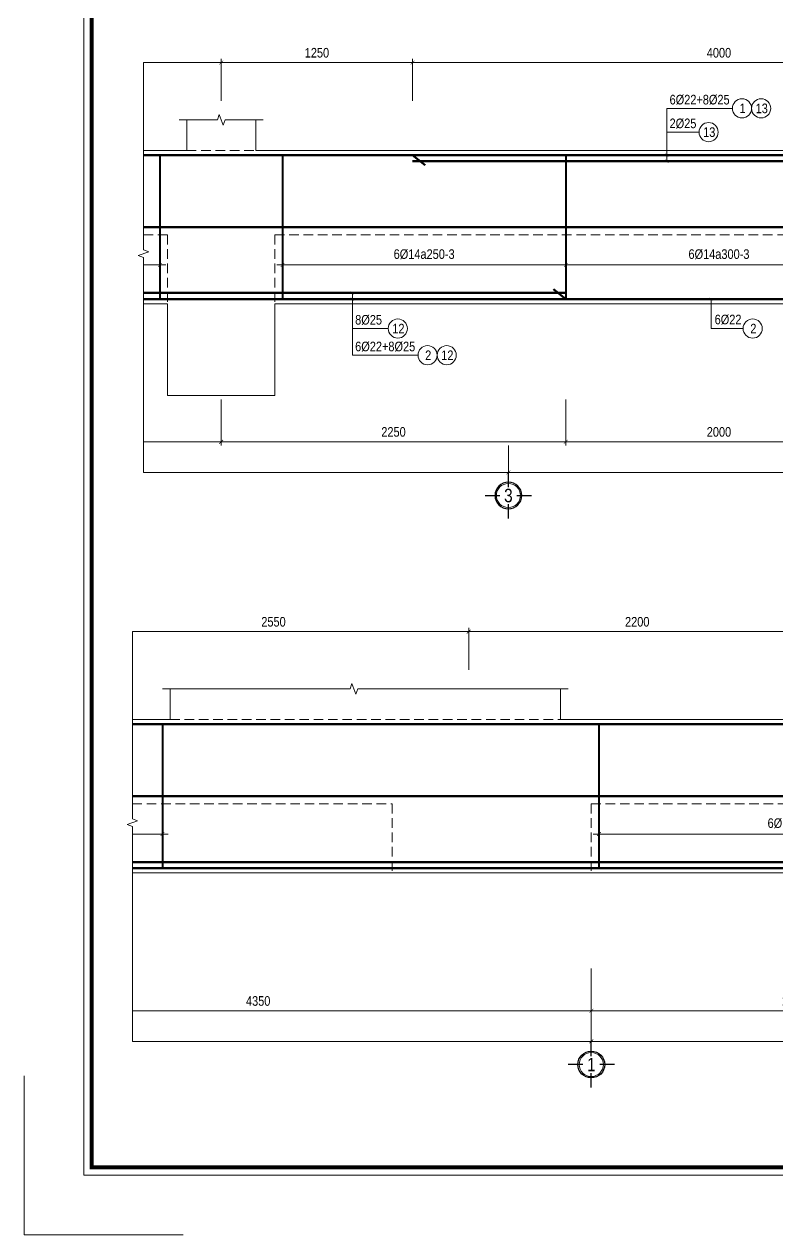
# Model space of a CAD drawing. Header units: millimetres. Extents: x 3014920 to 3563667, y -1638653 to -1356471.
# Drawn here: x 3062204 to 3067118, y -1621074 to -1613173 of the extents above; entities that cross this region are included whole.
import ezdxf
from ezdxf.enums import TextEntityAlignment as Align
from ezdxf.xclip import XClip

# ---------------------------------------------------------------- set-up
doc = ezdxf.new("R2010")
doc.units = ezdxf.units.MM
doc.header["$MEASUREMENT"] = 0
doc.header["$XCLIPFRAME"] = 0
doc.header["$PDMODE"] = 2
doc.linetypes.add('HIDDEN', pattern=[0.375, 0.25, -0.125])
doc.layers.get('0').update_dxf_attribs({"lineweight": 9})
doc.layers.get('Defpoints').update_dxf_attribs({"color": 10, "lineweight": 0})
for name, color, linetype, lineweight in [('2', 2, 'Continuous', 20), ('CDAI', 21, 'Continuous', 40), ('CTHEP', 50, 'Continuous', 50), ('DBAO', 90, 'Continuous', 13), ('DGIONG', 130, 'Continuous', 13), ('DMo', 9, 'HIDDEN', 9), ('KTH', 154, 'Continuous', 9), ('Net khuat', 8, 'HIDDEN', 13), ('TEXT', 7, 'Continuous', 15)]:
    doc.layers.add(name, color=color, linetype=linetype, lineweight=lineweight)
doc.layers.add('8', color=8, linetype='Continuous')
doc.styles.add('HELVECONDENSE', font='VHELVCN_0.TTF')
doc.styles.add('Star-HelCon', font='VHELVCN_0.TTF')
doc.styles.add('TTP-HelCon', font='VHELVCN_0.TTF')
doc.styles.add('VNI-HELVE-CONDENSE', font='VHELVCN_0.TTF')
doc.dimstyles.new('kc-25', dxfattribs={"dimtxt": 62.5, "dimasz": 20, "dimexe": 20, "dimexo": 50, "dimgap": 25, "dimtad": 3, "dimdec": 0, "dimzin": 0, "dimdsep": 46, "dimtxsty": 'VNI-HELVE-CONDENSE', "dimblk": 'DIM', "dimcen": 2.5, "dimclrd": 256, "dimclre": 154, "dimclrt": 7, "dimaunit": 1, "dimadec": 0, "dimazin": 0, "dimtfac": 1, "dimtdec": 0, "dimtix": 1, "dimtmove": 0, "dimatfit": 3, "dimldrblk": 'DOT', "dimfxl": 1, "dimtolj": 1, "dimtzin": 0, "dimarcsym": 0})
doc.dimstyles.new('TTP-25', dxfattribs={"dimscale": 25, "dimtxt": 2.5, "dimasz": 1, "dimexe": 1, "dimexo": 1, "dimgap": 0.09, "dimtad": 0, "dimdec": 4, "dimrnd": 1, "dimzin": 9, "dimdsep": 46, "dimtxsty": 'TTP-HelCon', "dimblk": 'ARCHTICK', "dimcen": 0.09, "dimdle": 1.5, "dimclrd": 256, "dimclre": 256, "dimclrt": 7, "dimadec": 0, "dimazin": 0, "dimtfac": 1, "dimtdec": 4, "dimtmove": 0, "dimatfit": 3, "dimldrblk": 'ARCHTICK', "dimfxl": 1, "dimtvp": 1, "dimtolj": 1, "dimtzin": 0, "dimarcsym": 0})

# ---------------------------------------------------------------- blocks, each defined once
blk = doc.blocks.new('2Y-4')
at = {"layer": 'CTHEP'}
blk.add_line((24124.985, -500), (160, -500), dxfattribs=at)
for points in [[(130, -229.99859), (130, -30), (24198.18843, -30)], [(130, -970), (24194.99998, -970)]]:
    blk.add_lwpolyline(points, dxfattribs=at)
blk = doc.blocks.new('_ArchTick')
at = {"color": 0, "linetype": 'ByBlock', "const_width": 0.15}
blk.add_lwpolyline([(-0.5, -0.5), (0.5, 0.5)], dxfattribs=at)
blk = doc.blocks.new('*D404')
at = {"layer": 'Defpoints', "color": 0, "transparency": 16777216}
for p in [(43975, 574), (43975, 300), (46175, 300)]:
    blk.add_point(p, dxfattribs=at)
at = {"layer": 'KTH', "lineweight": -2, "transparency": 16777216}
for p, q in [((46212.5, 574), (43937.5, 574)), ((43975, 325), (43975, 599)), ((46175, 325), (46175, 599))]:
    blk.add_line(p, q, dxfattribs=at)
at = {"layer": 'KTH', "lineweight": -2, "transparency": 16777216, "xscale": 25, "yscale": 25, "zscale": 25, "rotation": 180}
blk.add_blockref('_ArchTick', (43975, 574), dxfattribs=at)
at = {"layer": 'KTH', "lineweight": -2, "transparency": 16777216, "xscale": 25, "yscale": 25, "zscale": 25}
blk.add_blockref('_ArchTick', (46175, 574), dxfattribs=at)
at = {"layer": 'KTH', "color": 7, "transparency": 16777216, "insert": (45075, 637.8), "char_height": 62.5, "attachment_point": 5, "style": 'TTP-HelCon'}
blk.add_mtext('\\A1;2200', dxfattribs=at)
blk = doc.blocks.new('*D408')
at = {"layer": 'Defpoints', "color": 0, "transparency": 16777216}
for p in [(31700, -1600), (33950, -1600), (31700, -1901)]:
    blk.add_point(p, dxfattribs=at)
at = {"layer": 'KTH', "lineweight": -2, "transparency": 16777216}
for p, q in [((31700, -1625), (31700, -1926)), ((33950, -1625), (33950, -1926)), ((33987.5, -1901), (31662.5, -1901))]:
    blk.add_line(p, q, dxfattribs=at)
at = {"layer": 'KTH', "lineweight": -2, "transparency": 16777216, "xscale": 25, "yscale": 25, "zscale": 25, "rotation": 180}
blk.add_blockref('_ArchTick', (31700, -1901), dxfattribs=at)
at = {"layer": 'KTH', "lineweight": -2, "transparency": 16777216, "xscale": 25, "yscale": 25, "zscale": 25}
blk.add_blockref('_ArchTick', (33950, -1901), dxfattribs=at)
at = {"layer": 'KTH', "color": 7, "transparency": 16777216, "insert": (32825, -1837.2), "char_height": 62.5, "attachment_point": 5, "style": 'TTP-HelCon'}
blk.add_mtext('\\A1;2250', dxfattribs=at)
blk = doc.blocks.new('*D410')
at = {"layer": 'Defpoints', "color": 0, "transparency": 16777216}
for p in [(44775, -1875.5), (38425, -1901), (44775, -2101)]:
    blk.add_point(p, dxfattribs=at)
at = {"layer": 'KTH', "lineweight": -2, "transparency": 16777216}
for p, q in [((38425, -1926), (38425, -2126)), ((44775, -1900.5), (44775, -2126)), ((38387.5, -2101), (44812.5, -2101))]:
    blk.add_line(p, q, dxfattribs=at)
at = {"layer": 'KTH', "lineweight": -2, "transparency": 16777216, "xscale": 25, "yscale": 25, "zscale": 25, "rotation": 180}
blk.add_blockref('_ArchTick', (38425, -2101), dxfattribs=at)
at = {"layer": 'KTH', "lineweight": -2, "transparency": 16777216, "xscale": 25, "yscale": 25, "zscale": 25}
blk.add_blockref('_ArchTick', (44775, -2101), dxfattribs=at)
at = {"layer": 'KTH', "color": 7, "transparency": 16777216, "insert": (41600, -2037.2), "char_height": 62.5, "attachment_point": 5, "style": 'TTP-HelCon'}
blk.add_mtext('\\A1;6350', dxfattribs=at)
blk = doc.blocks.new('*D411')
at = {"layer": 'Defpoints', "color": 0, "transparency": 16777216}
for p in [(33950, -1600), (35950, -1600), (35950, -1901)]:
    blk.add_point(p, dxfattribs=at)
at = {"layer": 'KTH', "lineweight": -2, "transparency": 16777216}
for p, q in [((33950, -1625), (33950, -1926)), ((35950, -1625), (35950, -1926)), ((33912.5, -1901), (35987.5, -1901))]:
    blk.add_line(p, q, dxfattribs=at)
at = {"layer": 'KTH', "lineweight": -2, "transparency": 16777216, "xscale": 25, "yscale": 25, "zscale": 25, "rotation": 180}
blk.add_blockref('_ArchTick', (33950, -1901), dxfattribs=at)
at = {"layer": 'KTH', "lineweight": -2, "transparency": 16777216, "xscale": 25, "yscale": 25, "zscale": 25}
blk.add_blockref('_ArchTick', (35950, -1901), dxfattribs=at)
at = {"layer": 'KTH', "color": 7, "transparency": 16777216, "insert": (34950, -1837.2), "char_height": 62.5, "attachment_point": 5, "style": 'TTP-HelCon'}
blk.add_mtext('\\A1;2000', dxfattribs=at)
blk = doc.blocks.new('*D412')
at = {"layer": 'Defpoints', "color": 0, "transparency": 16777216}
for p in [(32950, 574), (31700, 300), (32950, 300)]:
    blk.add_point(p, dxfattribs=at)
at = {"layer": 'KTH', "lineweight": -2, "transparency": 16777216}
for p, q in [((31662.5, 574), (32987.5, 574)), ((31700, 325), (31700, 599)), ((32950, 325), (32950, 599))]:
    blk.add_line(p, q, dxfattribs=at)
at = {"layer": 'KTH', "lineweight": -2, "transparency": 16777216, "xscale": 25, "yscale": 25, "zscale": 25, "rotation": 180}
blk.add_blockref('_ArchTick', (31700, 574), dxfattribs=at)
at = {"layer": 'KTH', "lineweight": -2, "transparency": 16777216, "xscale": 25, "yscale": 25, "zscale": 25}
blk.add_blockref('_ArchTick', (32950, 574), dxfattribs=at)
at = {"layer": 'KTH', "color": 7, "transparency": 16777216, "insert": (32325, 637.8), "char_height": 62.5, "attachment_point": 5, "style": 'TTP-HelCon'}
blk.add_mtext('\\A1;1250', dxfattribs=at)
blk = doc.blocks.new('*D413')
at = {"layer": 'Defpoints', "color": 0, "transparency": 16777216}
for p in [(32950, 574), (32950, 300), (36950, 300)]:
    blk.add_point(p, dxfattribs=at)
at = {"layer": 'KTH', "lineweight": -2, "transparency": 16777216}
for p, q in [((36987.5, 574), (32912.5, 574)), ((32950, 325), (32950, 599)), ((36950, 325), (36950, 599))]:
    blk.add_line(p, q, dxfattribs=at)
at = {"layer": 'KTH', "lineweight": -2, "transparency": 16777216, "xscale": 25, "yscale": 25, "zscale": 25, "rotation": 180}
blk.add_blockref('_ArchTick', (32950, 574), dxfattribs=at)
at = {"layer": 'KTH', "lineweight": -2, "transparency": 16777216, "xscale": 25, "yscale": 25, "zscale": 25}
blk.add_blockref('_ArchTick', (36950, 574), dxfattribs=at)
at = {"layer": 'KTH', "color": 7, "transparency": 16777216, "insert": (34950, 637.8), "char_height": 62.5, "attachment_point": 5, "style": 'TTP-HelCon'}
blk.add_mtext('\\A1;4000', dxfattribs=at)
blk = doc.blocks.new('DIM')
h = blk.add_hatch(color=1)
h.paths.add_polyline_path([(0.49, 0.29, 1), (0.29, 0.49), (-0.19, 0), (0.19, 0)])
h.paths.add_polyline_path([(0.19, 0), (-0.19, 0), (-0.49, -0.29, 1), (-0.29, -0.49)])
at = {"color": 9}
for p, q in [((-0.19, 0), (-1.5, 0)), ((0.19, 0), (1.5, 0))]:
    blk.add_line(p, q, dxfattribs=at)
at = {"color": 1}
for p, q in [((-0.49, -0.29), (0.29, 0.49)), ((-0.29, -0.49), (0.49, 0.29)), ((-0.19, 0), (0.19, 0))]:
    blk.add_line(p, q, dxfattribs=at)
blk.add_arc((-0.39, -0.39), 0.138, 135, 315, dxfattribs=at)
blk = doc.blocks.new('*D414')
at = {"layer": 'Defpoints', "color": 0, "transparency": 16777216}
for p in [(32100, -550), (33950, -550), (32100, -747.1)]:
    blk.add_point(p, dxfattribs=at)
at = {"layer": 'KTH', "lineweight": -2, "transparency": 16777216}
for p, q in [((32100, -575), (32100, -772.1)), ((33950, -575), (33950, -772.1)), ((33987.5, -747.1), (32062.5, -747.1))]:
    blk.add_line(p, q, dxfattribs=at)
at = {"layer": 'KTH', "lineweight": -2, "transparency": 16777216, "xscale": 25, "yscale": 25, "zscale": 25, "rotation": 180}
blk.add_blockref('_ArchTick', (32100, -747.1), dxfattribs=at)
at = {"layer": 'KTH', "lineweight": -2, "transparency": 16777216, "xscale": 25, "yscale": 25, "zscale": 25}
blk.add_blockref('_ArchTick', (33950, -747.1), dxfattribs=at)
at = {"layer": 'KTH', "color": 7, "transparency": 16777216, "insert": (33025, -677.2), "char_height": 62.5, "attachment_point": 5, "style": 'TTP-HelCon'}
blk.add_mtext('\\A1;6Þ14a250-3', dxfattribs=at)
blk = doc.blocks.new('*D415')
at = {"layer": 'Defpoints', "color": 0, "transparency": 16777216}
for p in [(33950, -550), (35950, -550), (35950, -747.1)]:
    blk.add_point(p, dxfattribs=at)
at = {"layer": 'KTH', "lineweight": -2, "transparency": 16777216}
for p, q in [((33950, -575), (33950, -772.1)), ((35950, -575), (35950, -772.1)), ((33912.5, -747.1), (35987.5, -747.1))]:
    blk.add_line(p, q, dxfattribs=at)
at = {"layer": 'KTH', "lineweight": -2, "transparency": 16777216, "xscale": 25, "yscale": 25, "zscale": 25, "rotation": 180}
blk.add_blockref('_ArchTick', (33950, -747.1), dxfattribs=at)
at = {"layer": 'KTH', "lineweight": -2, "transparency": 16777216, "xscale": 25, "yscale": 25, "zscale": 25}
blk.add_blockref('_ArchTick', (35950, -747.1), dxfattribs=at)
at = {"layer": 'KTH', "color": 7, "transparency": 16777216, "insert": (34950, -677.2), "char_height": 62.5, "attachment_point": 5, "style": 'TTP-HelCon'}
blk.add_mtext('\\A1;6Þ14a300-3', dxfattribs=at)
blk = doc.blocks.new('*D416')
at = {"layer": 'Defpoints', "color": 0, "transparency": 16777216}
for p in [(44825, -550), (47425, -550), (47425, -747.1)]:
    blk.add_point(p, dxfattribs=at)
at = {"layer": 'KTH', "lineweight": -2, "transparency": 16777216}
for p, q in [((44825, -575), (44825, -772.1)), ((47425, -575), (47425, -772.1)), ((44787.5, -747.1), (47462.5, -747.1))]:
    blk.add_line(p, q, dxfattribs=at)
at = {"layer": 'KTH', "lineweight": -2, "transparency": 16777216, "xscale": 25, "yscale": 25, "zscale": 25, "rotation": 180}
blk.add_blockref('_ArchTick', (44825, -747.1), dxfattribs=at)
at = {"layer": 'KTH', "lineweight": -2, "transparency": 16777216, "xscale": 25, "yscale": 25, "zscale": 25}
blk.add_blockref('_ArchTick', (47425, -747.1), dxfattribs=at)
at = {"layer": 'KTH', "color": 7, "transparency": 16777216, "insert": (46125, -677.2), "char_height": 62.5, "attachment_point": 5, "style": 'TTP-HelCon'}
blk.add_mtext('\\A1;6Þ14a250-3', dxfattribs=at)
blk = doc.blocks.new('*D419')
at = {"layer": 'Defpoints', "color": 0, "transparency": 16777216}
for p in [(29500, -550), (31300, -550), (31300, -747.1)]:
    blk.add_point(p, dxfattribs=at)
at = {"layer": 'KTH', "lineweight": -2, "transparency": 16777216}
for p, q in [((29500, -575), (29500, -772.1)), ((31300, -575), (31300, -772.1)), ((29462.5, -747.1), (31337.5, -747.1))]:
    blk.add_line(p, q, dxfattribs=at)
at = {"layer": 'KTH', "lineweight": -2, "transparency": 16777216, "xscale": 25, "yscale": 25, "zscale": 25, "rotation": 180}
blk.add_blockref('_ArchTick', (29500, -747.1), dxfattribs=at)
at = {"layer": 'KTH', "lineweight": -2, "transparency": 16777216, "xscale": 25, "yscale": 25, "zscale": 25}
blk.add_blockref('_ArchTick', (31300, -747.1), dxfattribs=at)
at = {"layer": 'KTH', "color": 7, "transparency": 16777216, "insert": (30400, -677.2), "char_height": 62.5, "attachment_point": 5, "style": 'TTP-HelCon'}
blk.add_mtext('\\A1;6Þ14a250-3', dxfattribs=at)
blk = doc.blocks.new('*D422')
at = {"layer": 'Defpoints', "color": 0, "transparency": 16777216}
for p in [(40425, -1600), (44775, -1600), (44775, -1901)]:
    blk.add_point(p, dxfattribs=at)
at = {"layer": 'KTH', "lineweight": -2, "transparency": 16777216}
for p, q in [((40425, -1625), (40425, -1926)), ((44775, -1625), (44775, -1926)), ((40387.5, -1901), (44812.5, -1901))]:
    blk.add_line(p, q, dxfattribs=at)
at = {"layer": 'KTH', "lineweight": -2, "transparency": 16777216, "xscale": 25, "yscale": 25, "zscale": 25, "rotation": 180}
blk.add_blockref('_ArchTick', (40425, -1901), dxfattribs=at)
at = {"layer": 'KTH', "lineweight": -2, "transparency": 16777216, "xscale": 25, "yscale": 25, "zscale": 25}
blk.add_blockref('_ArchTick', (44775, -1901), dxfattribs=at)
at = {"layer": 'KTH', "color": 7, "transparency": 16777216, "insert": (42600, -1837.2), "char_height": 62.5, "attachment_point": 5, "style": 'TTP-HelCon'}
blk.add_mtext('\\A1;4350', dxfattribs=at)
blk = doc.blocks.new('*D423')
at = {"layer": 'Defpoints', "color": 0, "transparency": 16777216}
for p in [(44775, -1600), (47425, -1625), (44775, -1901)]:
    blk.add_point(p, dxfattribs=at)
at = {"layer": 'KTH', "lineweight": -2, "transparency": 16777216}
for p, q in [((44775, -1625), (44775, -1926)), ((47425, -1650), (47425, -1926)), ((47462.5, -1901), (44737.5, -1901))]:
    blk.add_line(p, q, dxfattribs=at)
at = {"layer": 'KTH', "lineweight": -2, "transparency": 16777216, "xscale": 25, "yscale": 25, "zscale": 25, "rotation": 180}
blk.add_blockref('_ArchTick', (44775, -1901), dxfattribs=at)
at = {"layer": 'KTH', "lineweight": -2, "transparency": 16777216, "xscale": 25, "yscale": 25, "zscale": 25}
blk.add_blockref('_ArchTick', (47425, -1901), dxfattribs=at)
at = {"layer": 'KTH', "color": 7, "transparency": 16777216, "insert": (46100, -1837.2), "char_height": 62.5, "attachment_point": 5, "style": 'TTP-HelCon'}
blk.add_mtext('\\A1;2650', dxfattribs=at)
blk = doc.blocks.new('dau truc')
blk.add_circle((0, 0), 180)
at = {"layer": '8'}
for p, q in [((0, 127), (0, 345)), ((-127, 0), (-345, 0)), ((0, -345), (0, -127)), ((345, 0), (127, 0))]:
    blk.add_line(p, q, dxfattribs=at)
blk.add_circle((0, 0), 200, dxfattribs=at)
at = {"layer": 'TEXT', "style": 'HELVECONDENSE'}
blk.add_attdef('A', text='', height=233, dxfattribs=at).set_placement((0, 0), align=Align.MIDDLE)
blk = doc.blocks.new('*D424')
at = {"layer": 'Defpoints', "color": 0, "transparency": 16777216}
for p in [(44775, -1600), (55925, -1600), (44775, -2101)]:
    blk.add_point(p, dxfattribs=at)
at = {"layer": 'KTH', "lineweight": -2, "transparency": 16777216}
for p, q in [((44775, -1625), (44775, -2126)), ((55925, -1625), (55925, -2126)), ((55962.5, -2101), (44737.5, -2101))]:
    blk.add_line(p, q, dxfattribs=at)
at = {"layer": 'KTH', "lineweight": -2, "transparency": 16777216, "xscale": 25, "yscale": 25, "zscale": 25, "rotation": 180}
blk.add_blockref('_ArchTick', (44775, -2101), dxfattribs=at)
at = {"layer": 'KTH', "lineweight": -2, "transparency": 16777216, "xscale": 25, "yscale": 25, "zscale": 25}
blk.add_blockref('_ArchTick', (55925, -2101), dxfattribs=at)
at = {"layer": 'KTH', "color": 7, "transparency": 16777216, "insert": (50350, -2037.2), "char_height": 62.5, "attachment_point": 5, "style": 'TTP-HelCon'}
blk.add_mtext('\\A1;11150', dxfattribs=at)
blk = doc.blocks.new('*D431')
at = {"layer": 'Defpoints', "color": 0, "transparency": 16777216}
for p in [(29500, -1600), (31700, -1600), (29500, -1901)]:
    blk.add_point(p, dxfattribs=at)
at = {"layer": 'KTH', "lineweight": -2, "transparency": 16777216}
for p, q in [((29500, -1625), (29500, -1926)), ((31700, -1625), (31700, -1926)), ((31737.5, -1901), (29462.5, -1901))]:
    blk.add_line(p, q, dxfattribs=at)
at = {"layer": 'KTH', "lineweight": -2, "transparency": 16777216, "xscale": 25, "yscale": 25, "zscale": 25, "rotation": 180}
blk.add_blockref('_ArchTick', (29500, -1901), dxfattribs=at)
at = {"layer": 'KTH', "lineweight": -2, "transparency": 16777216, "xscale": 25, "yscale": 25, "zscale": 25}
blk.add_blockref('_ArchTick', (31700, -1901), dxfattribs=at)
at = {"layer": 'KTH', "color": 7, "transparency": 16777216, "insert": (30600, -1837.2), "char_height": 62.5, "attachment_point": 5, "style": 'TTP-HelCon'}
blk.add_mtext('\\A1;2200', dxfattribs=at)
blk = doc.blocks.new('*D453')
at = {"layer": 'Defpoints', "color": 0, "transparency": 16777216}
for p in [(30500, 574), (30500, 300), (31700, 300)]:
    blk.add_point(p, dxfattribs=at)
at = {"layer": 'KTH', "lineweight": -2, "transparency": 16777216}
for p, q in [((31737.5, 574), (30462.5, 574)), ((30500, 325), (30500, 599)), ((31700, 325), (31700, 599))]:
    blk.add_line(p, q, dxfattribs=at)
at = {"layer": 'KTH', "lineweight": -2, "transparency": 16777216, "xscale": 25, "yscale": 25, "zscale": 25, "rotation": 180}
blk.add_blockref('_ArchTick', (30500, 574), dxfattribs=at)
at = {"layer": 'KTH', "lineweight": -2, "transparency": 16777216, "xscale": 25, "yscale": 25, "zscale": 25}
blk.add_blockref('_ArchTick', (31700, 574), dxfattribs=at)
at = {"layer": 'KTH', "color": 7, "transparency": 16777216, "insert": (31100, 637.8), "char_height": 62.5, "attachment_point": 5, "style": 'TTP-HelCon'}
blk.add_mtext('\\A1;1200', dxfattribs=at)
blk = doc.blocks.new('*D454')
at = {"layer": 'Defpoints', "color": 0, "transparency": 16777216}
for p in [(33575, -1901), (38425, -1901), (33575, -2101)]:
    blk.add_point(p, dxfattribs=at)
at = {"layer": 'KTH', "lineweight": -2, "transparency": 16777216}
for p, q in [((33575, -1926), (33575, -2126)), ((38425, -1926), (38425, -2126)), ((38462.5, -2101), (33537.5, -2101))]:
    blk.add_line(p, q, dxfattribs=at)
at = {"layer": 'KTH', "lineweight": -2, "transparency": 16777216, "xscale": 25, "yscale": 25, "zscale": 25, "rotation": 180}
blk.add_blockref('_ArchTick', (33575, -2101), dxfattribs=at)
at = {"layer": 'KTH', "lineweight": -2, "transparency": 16777216, "xscale": 25, "yscale": 25, "zscale": 25}
blk.add_blockref('_ArchTick', (38425, -2101), dxfattribs=at)
at = {"layer": 'KTH', "color": 7, "transparency": 16777216, "insert": (36000, -2037.2), "char_height": 62.5, "attachment_point": 5, "style": 'TTP-HelCon'}
blk.add_mtext('\\A1;4850', dxfattribs=at)
blk = doc.blocks.new('*D455')
at = {"layer": 'Defpoints', "color": 0, "transparency": 16777216}
for p in [(23125, -1901), (33575, -1901), (33575, -2101)]:
    blk.add_point(p, dxfattribs=at)
at = {"layer": 'KTH', "lineweight": -2, "transparency": 16777216}
for p, q in [((23125, -1926), (23125, -2126)), ((33575, -1926), (33575, -2126)), ((23087.5, -2101), (33612.5, -2101))]:
    blk.add_line(p, q, dxfattribs=at)
at = {"layer": 'KTH', "lineweight": -2, "transparency": 16777216, "xscale": 25, "yscale": 25, "zscale": 25, "rotation": 180}
blk.add_blockref('_ArchTick', (23125, -2101), dxfattribs=at)
at = {"layer": 'KTH', "lineweight": -2, "transparency": 16777216, "xscale": 25, "yscale": 25, "zscale": 25}
blk.add_blockref('_ArchTick', (33575, -2101), dxfattribs=at)
at = {"layer": 'KTH', "color": 7, "transparency": 16777216, "insert": (28350, -2037.2), "char_height": 62.5, "attachment_point": 5, "style": 'TTP-HelCon'}
blk.add_mtext('\\A1;10450', dxfattribs=at)
blk = doc.blocks.new('*D470')
at = {"layer": 'Defpoints', "color": 0, "transparency": 16777216}
for p in [(40425, -550), (41975, -550), (41975, -747.1)]:
    blk.add_point(p, dxfattribs=at)
at = {"layer": 'KTH', "lineweight": -2, "transparency": 16777216}
for p, q in [((40425, -575), (40425, -772.1)), ((41975, -575), (41975, -772.1)), ((40387.5, -747.1), (42012.5, -747.1))]:
    blk.add_line(p, q, dxfattribs=at)
at = {"layer": 'KTH', "lineweight": -2, "transparency": 16777216, "xscale": 25, "yscale": 25, "zscale": 25, "rotation": 180}
blk.add_blockref('_ArchTick', (40425, -747.1), dxfattribs=at)
at = {"layer": 'KTH', "lineweight": -2, "transparency": 16777216, "xscale": 25, "yscale": 25, "zscale": 25}
blk.add_blockref('_ArchTick', (41975, -747.1), dxfattribs=at)
at = {"layer": 'KTH', "color": 7, "transparency": 16777216, "insert": (41200, -677.2), "char_height": 62.5, "attachment_point": 5, "style": 'TTP-HelCon'}
blk.add_mtext('\\A1;6Þ14a250-3', dxfattribs=at)
blk = doc.blocks.new('*D473')
at = {"layer": 'Defpoints', "color": 0, "transparency": 16777216}
for p in [(43975, 574), (41425, 300), (43975, 300)]:
    blk.add_point(p, dxfattribs=at)
at = {"layer": 'KTH', "lineweight": -2, "transparency": 16777216}
for p, q in [((41387.5, 574), (44012.5, 574)), ((41425, 325), (41425, 599)), ((43975, 325), (43975, 599))]:
    blk.add_line(p, q, dxfattribs=at)
at = {"layer": 'KTH', "lineweight": -2, "transparency": 16777216, "xscale": 25, "yscale": 25, "zscale": 25, "rotation": 180}
blk.add_blockref('_ArchTick', (41425, 574), dxfattribs=at)
at = {"layer": 'KTH', "lineweight": -2, "transparency": 16777216, "xscale": 25, "yscale": 25, "zscale": 25}
blk.add_blockref('_ArchTick', (43975, 574), dxfattribs=at)
at = {"layer": 'KTH', "color": 7, "transparency": 16777216, "insert": (42700, 637.8), "char_height": 62.5, "attachment_point": 5, "style": 'TTP-HelCon'}
blk.add_mtext('\\A1;2550', dxfattribs=at)
blk = doc.blocks.new('2Y-6')
at = {"layer": 'CTHEP'}
for p, q in [((35021.41109, -490), (53.4545, -490)), ((35021.41109, -950), (53.4545, -950)), ((35021.41109, -1410), (53.4545, -1410))]:
    blk.add_line(p, q, dxfattribs=at)
for points in [[(30, -529.99859), (30, -30), (35069.99999, -30)], [(30, -1870), (35069.99999, -1870), (35069.99999, -1170)]]:
    blk.add_lwpolyline(points, dxfattribs=at)
at = {"layer": 'DBAO', "linetype": 'Continuous'}
blk.add_line((0, -1900), (35099.99998, -1900), dxfattribs=at)
blk = doc.blocks.new('CHG_XX_Khung ten')
blk.add_lwpolyline([(15, 579), (826, 579), (826, 15), (15, 15)], close=True)
at = {"color": 4, "linetype": 'Continuous', "const_width": 1}
blk.add_lwpolyline([(17, 577), (824, 577), (824, 17), (17, 17)], close=True, dxfattribs=at)
at = {"layer": 'Defpoints', "color": 1, "ltscale": 2}
blk.add_lwpolyline([(40.06, 0), (0, 0), (0, 40)], dxfattribs=at)
blk = doc.blocks.new('2Y-5')
at = {"layer": 'CDAI'}
for points in [[(31300, -30), (31300, -970)], [(32100, -30), (32100, -970)], [(33950, -30), (33950, -970)], [(33950, -30), (33950, -970)], [(41975.0049, -30), (41975.0049, -970)], [(44824.99999, -30), (44824.99999, -970)]]:
    blk.add_lwpolyline(points, dxfattribs=at)
at = {"layer": 'CTHEP'}
for p, q in [((33031.42589, -94.5255), (32950, -30)), ((55785, -500), (100, -500)), ((33868.57411, -905.4745), (33950, -970))]:
    blk.add_line(p, q, dxfattribs=at)
for points in [[(25, -230), (25, -30), (55895, -30), (55895, -230)], [(32950, -70), (36950.00021, -70)], [(25, -370), (25, -970), (55895, -970), (55895, -370)], [(29500, -930), (33950, -930)], [(40425.0049, -930), (47425.0049, -930.00001)]]:
    blk.add_lwpolyline(points, dxfattribs=at)
at = {"layer": 'DBAO', "linetype": 'Continuous'}
for p, q in [((31475, 200), (31475, 0)), ((31925, 200), (31925, 0)), ((42025.0049, 200), (42025.0049, 0)), ((44575.00001, 200), (44575.00001, 0)), ((25874.98761, 0), (31475, 0)), ((31925, 0), (37975.00021, 0)), ((38425.00021, 0), (42025.0049, 0)), ((44575.00001, 0), (48622.89866, 0))]:
    blk.add_line(p, q, dxfattribs=at)
at = {"layer": 'DBAO', "linetype": 'Continuous', "flags": 128}
for points in [[(55925, 0), (55925, -1000), (32050, -1000)], [(31350, -1000), (26025, -1000)]]:
    blk.add_lwpolyline(points, dxfattribs=at)
at = {"layer": 'DBAO'}
blk.add_lwpolyline([(31350, -1000), (31350, -1600), (32050, -1600), (32050, -1000)], dxfattribs=at)
at = {"layer": 'DGIONG', "linetype": 'Continuous', "flags": 128}
for points in [[(31975, 200), (31725, 200), (31712.5, 165.65653), (31687.5, 234.34347), (31675, 200), (31424.985, 200)], [(44625.00001, 200), (43250.00001, 200), (43237.50001, 165.65653), (43212.50001, 234.34347), (43200.00001, 200), (41974.9899, 200)]]:
    blk.add_lwpolyline(points, dxfattribs=at)
at = {"layer": 'DGIONG'}
for centre in [(35100.29488, 275.07841), (35225.29488, 275.07841), (34882.40537, 120.09741), (32852.83799, -1161.87684), (35170.31041, -1162.04426), (33047.46399, -1336.15184), (33172.46399, -1336.15184)]:
    blk.add_circle(centre, 62.5, dxfattribs=at)
at = {"layer": 'Net khuat', "ltscale": 250}
for p, q in [((31475, 0), (31925, 0)), ((31949.99176, 0), (31949.99926, 0)), ((42025.0049, 0), (44575.00001, 0)), ((44574.9925, 0), (44575.00001, 0)), ((26025, -550), (31350, -550)), ((31350, -550), (31350, -1000)), ((32050, -550), (37850.00021, -550)), ((32050, -550), (32050, -1000)), ((38550.00021, -550), (43475.00011, -550)), ((43475.00011, -550), (43475.00011, -1000)), ((44774.99999, -550), (55624.9961, -550)), ((44774.99999, -550), (44774.99999, -1000))]:
    blk.add_line(p, q, dxfattribs=at)
at = {"layer": '2', "ltscale": 300}
ref = blk.add_blockref('dau truc', (33574.99999, -2251.86454), dxfattribs=dict(at, xscale=-0.436713129747659, yscale=0.436713129747659, zscale=0.4367131294857245))
ref.add_attrib('A', '3', dxfattribs={"layer": 'TEXT', "height": 87.5, "style": 'HELVECONDENSE'}).set_placement((33574.99999, -2251.86454), align=Align.MIDDLE)
ref = blk.add_blockref('dau truc', (44774.99999, -2251.86454), dxfattribs=dict(at, xscale=0.436713129747659, yscale=0.436713129747659, zscale=0.436713129747659))
ref.add_attrib('A', '1', dxfattribs={"layer": 'TEXT', "height": 87.5, "style": 'HELVECONDENSE'}).set_placement((44774.99999, -2251.86454), align=Align.MIDDLE)
at = {"layer": 'TEXT', "style": 'TTP-HelCon'}
for s, p in [('6Þ22+8Þ25', (34627.487, 300.93135, 0)), ('2Þ25', (34627.487, 145.95035, 0)), ('8Þ25', (32574.65611, -1136.02389, 0)), ('6Þ22', (34921.82218, -1134.1472, 0)), ('6Þ22+8Þ25', (32574.65611, -1310.29889, 0))]:
    blk.add_text(s, height=62.5, dxfattribs=at).set_placement(p)
at = {"layer": 'TEXT', "style": 'Star-HelCon'}
for s, p in [('1', (35104.46154, 275.07841)), ('13', (35229.46154, 275.07841)), ('13', (34886.57204, 120.09741)), ('12', (32857.00465, -1161.87684)), ('2', (35174.47707, -1162.04426)), ('2', (33051.63065, -1336.15184)), ('12', (33176.63065, -1336.15184))]:
    blk.add_text(s, height=62.5, dxfattribs=at).set_placement(p, align=Align.MIDDLE)
at = {"layer": 'KTH'}
for base, p1, p2, picture, middle in [((30500, 574.00461), (31700, 300), (30500, 300), '*D453', (31100, 637.83794)), ((32950, 574.00461), (36950.00021, 300), (32950, 300), '*D413', (34950.00011, 637.83794)), ((43975.00489, 574.00461), (46175.0049, 300), (43975.00489, 300), '*D404', (45075.0049, 637.83794)), ((35950.00021, -1901.04426), (33950, -1600), (35950.00021, -1600), '*D411', (34950.00011, -1837.21093)), ((44775, -1901.04426), (40425.0049, -1600), (44775, -1600), '*D422', (42600.00245, -1837.21093)), ((44775, -2101), (55925, -1600), (44775, -1600), '*D424', (50350, -2037.16667)), ((33574.99999, -2101), (38424.99999, -1901.04426), (33574.99999, -1901.04426), '*D454', (35999.99999, -2037.16667))]:
    dim = blk.add_linear_dim(base=base, p1=p1, p2=p2, dimstyle='TTP-25', override={"dimtmove": 1}, dxfattribs=at)
    dim.commit()
    dim.dimension.update_dxf_attribs({"geometry": picture, "text_midpoint": middle})
for base, p1, p2, picture, middle in [((32950, 574.00461), (31700, 300), (32950, 300), '*D412', (32325, 637.83794)), ((43975.00489, 574.00461), (41425.0049, 300), (43975.00489, 300), '*D473', (42700.0049, 637.83794)), ((29500, -1901.04426), (31700, -1600), (29500, -1600), '*D431', (30600, -1837.21093)), ((31700, -1901.04426), (33950, -1600), (31700, -1600), '*D408', (32825, -1837.21093)), ((44775, -1901.04426), (47425.0049, -1625.00001), (44775, -1600), '*D423', (46100.00245, -1837.21093)), ((44775, -2101), (38424.99999, -1901.04426), (44775, -1875.5), '*D410', (41600, -2037.16667)), ((33574.99999, -2101), (23124.99999, -1901.04426), (33574.99999, -1901.04426), '*D455', (28349.99999, -2037.16667))]:
    dim = blk.add_linear_dim(base=base, p1=p1, p2=p2, angle=180, dimstyle='TTP-25', override={"dimtmove": 1}, dxfattribs=at)
    dim.commit()
    dim.dimension.update_dxf_attribs({"geometry": picture, "text_midpoint": middle})
for base, p1, p2, text, picture, middle in [((31300, -747.13667), (29500, -550), (31300, -550), '6Þ14a250-3', '*D419', (30400, -677.22)), ((35950.00021, -747.13667), (33950, -550), (35950.00021, -550), '6Þ14a300-3', '*D415', (34950.00011, -677.22)), ((41975.0049, -747.13667), (40425.0049, -550), (41975.0049, -550), '6Þ14a250-3', '*D470', (41200.0049, -677.22)), ((47425.0049, -747.13668), (44824.99999, -550), (47425.0049, -550), '6Þ14a250-3', '*D416', (46125.00245, -677.22001))]:
    dim = blk.add_linear_dim(base=base, p1=p1, p2=p2, text=text, dimstyle='TTP-25', override={"dimtmove": 1}, dxfattribs=at)
    dim.commit()
    dim.dimension.update_dxf_attribs({"geometry": picture, "text_midpoint": middle})
dim = blk.add_linear_dim(base=(32100, -747.13667), p1=(33950, -550), p2=(32100, -550), angle=180, text='6Þ14a250-3', dimstyle='TTP-25', override={"dimtmove": 1}, dxfattribs=at)
dim.commit()
dim.dimension.update_dxf_attribs({"geometry": '*D414', "text_midpoint": (33025, -677.22)})
at = {"layer": 'DGIONG'}
for points in [[(34608.97528, -30), (34608.97497, 275.07841), (35037.79488, 275.07841)], [(34608.97533, -70), (34608.97497, 120.09741), (34819.90537, 120.09741)], [(32556.14444, -930), (32556.14408, -1161.87684), (32790.33799, -1161.87684)], [(32556.14439, -970), (32556.14408, -1336.15184), (32984.96399, -1336.15184)], [(34898.81041, -970), (34898.81014, -1162.04426), (35107.81041, -1162.04426)]]:
    blk.add_leader(points, dimstyle='kc-25', override={"dimtad": 0, "dimldrblk": 'ArchTick', "dimfxl": 100, "dimarcsym": 1}, dxfattribs=at)

msp = doc.modelspace()

# ---------------------------------------------------------------- linework, layer by layer
at = {"layer": 'DGIONG', "linetype": 'Continuous', "elevation": 0, "flags": 128}
for points in [[(3062982.7408, -1616097.95808), (3062982.74089, -1614695.52641), (3062948.39742, -1614683.02641), (3063017.08436, -1614658.02641), (3062982.74089, -1614645.52641), (3062982.74078, -1613422.95347)], [(3062910.54899, -1619812.23708), (3062910.54908, -1618409.80541), (3062876.20561, -1618397.30541), (3062944.89255, -1618372.30541), (3062910.54908, -1618359.80541), (3062910.54897, -1617137.23247)]]:
    msp.add_lwpolyline(points, dxfattribs=at)

# ---------------------------------------------------------------- block references
at = {"layer": 'DGIONG', "color": 5}
ref = msp.add_blockref('2Y-6', (3061438.55364, -1616469.87395), dxfattribs=at)
XClip(ref).set_block_clipping_path([(23829.9644715958, -3651.2051833121), (35939.001957038, 838.4910726871)])
at = {"layer": 'DMo'}
ref = msp.add_blockref('2Y-5', (3031790.42285, -1613996.95808), dxfattribs=at)
XClip(ref).set_block_clipping_path([(31192.3179124291, -2848.175719979), (45193.0462417221, 779.5894033799)])
ref = msp.add_blockref('2Y-4', (3041600.627, -1614953.29549), dxfattribs=at)
XClip(ref).set_block_clipping_path([(-758.5347896223, -2450.0709740298), (13104.1720620459, 893.4763510681)])
ref = msp.add_blockref('2Y-5', (3021131.82276, -1617711.23708), dxfattribs=at)
XClip(ref).set_block_clipping_path([(41778.726174139, -2594.245122293), (56471.7599720033, 964.7246458821)])

# ---------------------------------------------------------------- next in the draw order: block references
at = {"color": 5, "xscale": 25.92478421704392, "yscale": 25.92478421704392, "zscale": 25.92478421704392}
msp.add_blockref('CHG_XX_Khung ten', (3062204.1144, -1621074.38806), dxfattribs=at)

doc.saveas('drawing.dxf')
